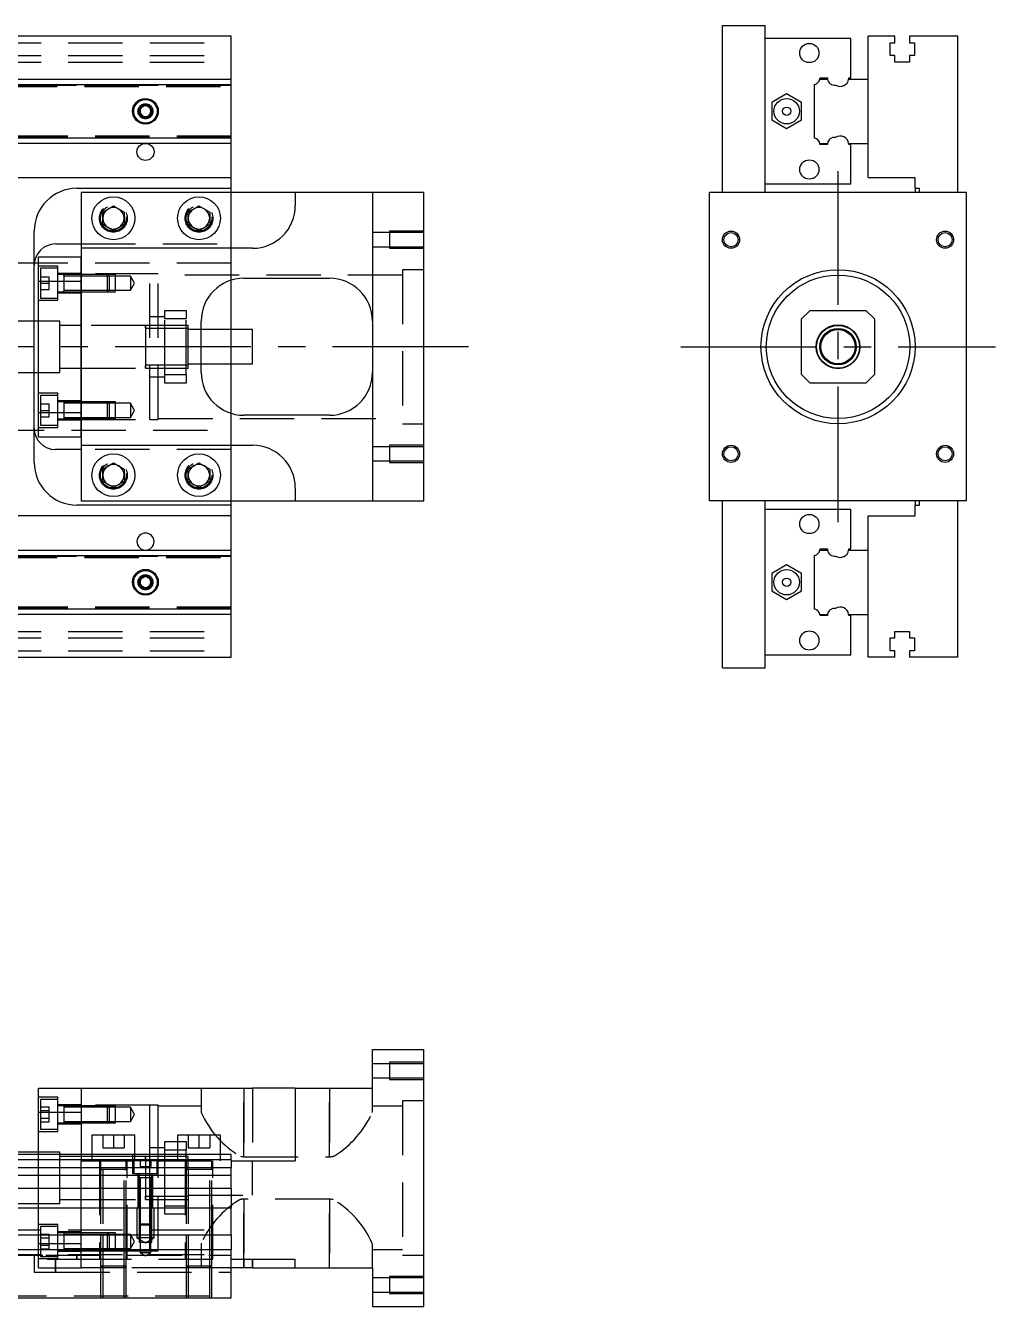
# Model space of a CAD drawing. Extents: x -12 to 579, y -247 to 77.
# Drawn here: x 352 to 578.5, y -224.1 to 75 of the extents above; entities that cross this region are included whole.
import ezdxf

# ---------------------------------------------------------------- set-up
doc = ezdxf.new("R2010")
doc.units = 0
doc.linetypes.add('CENTER', pattern=[50.8, 31.75, -6.35, 6.35, -6.35])
doc.linetypes.add('DASHED', pattern=[19.05, 12.7, -6.35])
doc.layers.get('0').update_dxf_attribs({"linetype": 'CONTINUOUS'})
doc.layers.add('CENTER', color=1, linetype='CENTER')

msp = doc.modelspace()

# ---------------------------------------------------------------- linework, layer by layer
at = {"color": 7, "linetype": 'CONTINUOUS'}
for p, q in [((514.76, 75), (524.76, 75)), ((514.76, 36), (514.76, 75)), ((524.76, 36), (524.76, 75)), ((400, 72.5), (275, 72.5)), ((400, 62.5), (400, 72.5)), ((544.76, 72), (524.76, 72)), ((544.76, 62.8), (544.76, 72)), ((555.06, 72.5), (548.76, 72.5)), ((548.76, 62.5), (548.76, 72.5)), ((555.06, 71), (555.06, 72.5)), ((558.46, 72.5), (558.46, 71)), ((569.76, 72.5), (558.46, 72.5)), ((569.76, 36), (569.76, 72.5)), ((553.91, 71), (555.06, 71)), ((553.91, 68), (553.91, 71)), ((558.46, 71), (559.61, 71)), ((559.61, 71), (559.61, 68)), ((555.06, 68), (553.91, 68)), ((555.06, 66.5), (555.06, 68)), ((558.46, 66.5), (555.06, 66.5)), ((558.46, 68), (558.46, 66.5)), ((559.61, 68), (558.46, 68)), ((275, 62.5), (400, 62.5)), ((275, 61.25), (400, 61.25)), ((400, 61.25), (400, 62.5)), ((400, 48.75), (400, 61.25)), ((536.26, 48.75), (536.26, 61.25)), ((537.51, 62.5), (539.29, 62.5)), ((537.56, 62.8), (539.26, 62.8)), ((544.24, 62.5), (548.76, 62.5)), ((544.26, 62.8), (544.76, 62.8)), ((548.76, 47.5), (548.76, 62.5)), ((548.76, 47.5), (548.76, 62.5)), ((529.76, 59.04), (526.26, 57.02)), ((526.26, 57.02), (526.26, 52.98)), ((533.26, 57.02), (529.76, 59.04)), ((533.26, 52.98), (533.26, 57.02)), ((378.75, 55.72), (380, 56.44)), ((378.75, 54.28), (378.75, 55.72)), ((380, 53.56), (378.75, 54.28)), ((380, 56.44), (381.25, 55.72)), ((381.25, 54.28), (380, 53.56)), ((381.25, 55.72), (381.25, 54.28)), ((526.26, 52.98), (529.76, 50.96)), ((529.76, 50.96), (533.26, 52.98)), ((400, 48.75), (275, 48.75)), ((400, 47.5), (400, 48.75)), ((400, 47.5), (275, 47.5)), ((400, 39.5), (400, 47.5)), ((537.51, 47.5), (539.29, 47.5)), ((539.26, 47.2), (537.56, 47.2)), ((544.24, 47.5), (548.76, 47.5)), ((544.76, 47.2), (544.26, 47.2)), ((544.76, 38), (544.76, 47.2)), ((548.76, 39.5), (548.76, 47.5)), ((326.71, 39.5), (400, 39.5)), ((400, 37), (400, 39.5)), ((548.76, 39.5), (559.76, 39.5)), ((559.76, 37), (559.76, 39.5)), ((364, 37), (400, 37)), ((365, 36), (365, 23)), ((415, 36), (365, 36)), ((400, 36), (400, 37)), ((415, 36), (415, 33)), ((433, 36), (415, 36)), ((433, 36), (433, -36)), ((445, 36), (433, 36)), ((445, -36), (445, 36)), ((511.76, -36), (511.76, 36)), ((571.76, 36), (511.76, 36)), ((544.76, 38), (524.76, 38)), ((559.76, 37), (560.76, 37)), ((559.76, 37), (559.76, 36)), ((560.76, 36), (560.76, 37)), ((571.76, -36), (571.76, 36)), ((370, 31.44), (372.5, 32.89)), ((370, 28.56), (370, 31.44)), ((372.5, 32.89), (375, 31.44)), ((375, 31.44), (375, 28.56)), ((390, 31.44), (392.5, 32.89)), ((390, 28.56), (390, 31.44)), ((392.5, 32.89), (395, 31.44)), ((395, 31.44), (395, 28.56)), ((354, 6), (354, 27)), ((372.5, 27.11), (370, 28.56)), ((375, 28.56), (372.5, 27.11)), ((392.5, 27.11), (390, 28.56)), ((395, 28.56), (392.5, 27.11)), ((359, 24), (365, 24)), ((355, 15.33), (355, 21)), ((355, 21), (365, 21)), ((365, 23), (365, 15.33)), ((405, 23), (365, 23)), ((355, 15.33), (365, 15.33)), ((355, -15.33), (355, 15.33)), ((365, -15.33), (365, 15.33)), ((365, 15.33), (365, -15.33)), ((400, 4), (400, 15.54)), ((403, 16), (423, 16)), ((355, 6), (350, 6)), ((393, -6), (393, 6)), ((535.26, 8.5), (533.26, 6.5)), ((533.26, -6.5), (533.26, 6.5)), ((535.26, 8.5), (548.26, 8.5)), ((550.26, 6.5), (548.26, 8.5)), ((550.26, 6.5), (550.26, -6.5)), ((405, 4), (393, 4)), ((405, 0), (405, 4)), ((405, -4), (405, 0)), ((393, -4), (405, -4)), ((400, -15.54), (400, -4)), ((350, -6), (355, -6)), ((354, -27), (354, -6)), ((533.26, -6.5), (535.26, -8.5)), ((548.26, -8.5), (535.26, -8.5)), ((548.26, -8.5), (550.26, -6.5)), ((355, -15.33), (365, -15.33)), ((355, -21), (355, -15.33)), ((365, -15.33), (365, -23)), ((423, -16), (403, -16)), ((540.26, -16.5), (540.26, -16.5)), ((355, -21), (365, -21)), ((365, -23), (405, -23)), ((365, -23), (365, -36)), ((365, -24), (359, -24)), ((370, -28.56), (372.5, -27.11)), ((370, -31.44), (370, -28.56)), ((372.5, -27.11), (375, -28.56)), ((375, -28.56), (375, -31.44)), ((390, -28.56), (392.5, -27.11)), ((390, -31.44), (390, -28.56)), ((392.5, -27.11), (395, -28.56)), ((395, -28.56), (395, -31.44)), ((372.5, -32.89), (370, -31.44)), ((375, -31.44), (372.5, -32.89)), ((392.5, -32.89), (390, -31.44)), ((395, -31.44), (392.5, -32.89)), ((415, -33), (415, -36)), ((400, -37), (364, -37)), ((365, -36), (415, -36)), ((400, -37), (400, -36)), ((400, -39.5), (400, -37)), ((415, -36), (433, -36)), ((433, -36), (445, -36)), ((571.76, -36), (511.76, -36)), ((514.76, -75), (514.76, -36)), ((524.76, -75), (524.76, -36)), ((544.76, -38), (524.76, -38)), ((544.76, -47.2), (544.76, -38)), ((559.76, -36), (559.76, -37)), ((559.76, -39.5), (559.76, -37)), ((559.76, -37), (560.76, -37)), ((560.76, -37), (560.76, -36)), ((569.76, -72.5), (569.76, -36)), ((400, -39.5), (326.71, -39.5)), ((400, -47.5), (400, -39.5)), ((548.76, -39.5), (559.76, -39.5)), ((548.76, -47.5), (548.76, -39.5)), ((275, -47.5), (400, -47.5)), ((400, -48.75), (400, -47.5)), ((537.51, -47.5), (539.29, -47.5)), ((537.56, -47.2), (539.26, -47.2)), ((544.24, -47.5), (548.76, -47.5)), ((544.26, -47.2), (544.76, -47.2)), ((548.76, -62.5), (548.76, -47.5)), ((548.76, -62.5), (548.76, -47.5)), ((275, -48.75), (400, -48.75)), ((400, -61.25), (400, -48.75)), ((536.26, -61.25), (536.26, -48.75)), ((378.75, -54.28), (380, -53.56)), ((380, -53.56), (381.25, -54.28)), ((529.76, -50.96), (526.26, -52.98)), ((526.26, -52.98), (526.26, -57.02)), ((533.26, -52.98), (529.76, -50.96)), ((533.26, -57.02), (533.26, -52.98)), ((378.75, -55.72), (378.75, -54.28)), ((380, -56.44), (378.75, -55.72)), ((381.25, -55.72), (380, -56.44)), ((381.25, -54.28), (381.25, -55.72)), ((526.26, -57.02), (529.76, -59.04)), ((529.76, -59.04), (533.26, -57.02)), ((400, -61.25), (275, -61.25)), ((400, -62.5), (275, -62.5)), ((400, -62.5), (400, -61.25)), ((400, -72.5), (400, -62.5)), ((537.51, -62.5), (539.29, -62.5)), ((539.26, -62.8), (537.56, -62.8)), ((544.24, -62.5), (548.76, -62.5)), ((544.76, -62.8), (544.26, -62.8)), ((544.76, -72), (544.76, -62.8)), ((548.76, -72.5), (548.76, -62.5)), ((553.91, -68), (555.06, -68)), ((553.91, -71), (553.91, -68)), ((555.06, -66.5), (558.46, -66.5)), ((555.06, -68), (555.06, -66.5)), ((558.46, -66.5), (558.46, -68)), ((558.46, -68), (559.61, -68)), ((559.61, -68), (559.61, -71)), ((555.06, -71), (553.91, -71)), ((555.06, -72.5), (555.06, -71)), ((558.46, -71), (558.46, -72.5)), ((559.61, -71), (558.46, -71)), ((275, -72.5), (400, -72.5)), ((544.76, -72), (524.76, -72)), ((555.06, -72.5), (548.76, -72.5)), ((569.76, -72.5), (558.46, -72.5)), ((514.76, -75), (524.76, -75)), ((433, -173.12), (433, -164.12)), ((433, -164.12), (445, -164.12)), ((445, -224.12), (445, -164.12)), ((355, -178.79), (355, -173.12)), ((355, -173.12), (365, -173.12)), ((365, -173.12), (365, -188.62)), ((365, -173.12), (405, -173.12)), ((415, -173.12), (405, -173.12)), ((415, -173.12), (415, -190.12)), ((415, -173.12), (433, -173.12)), ((355, -178.79), (365, -178.79)), ((355, -188.62), (355, -178.79)), ((377.5, -184.12), (367.5, -184.12)), ((367.5, -184.12), (367.5, -188.62)), ((377.5, -188.62), (377.5, -184.12)), ((397.5, -184.12), (387.5, -184.12)), ((387.5, -184.12), (387.5, -188.62)), ((397.5, -188.62), (397.5, -184.12)), ((355, -188.12), (350, -188.12)), ((400, -188.62), (270.5, -188.62)), ((400, -189.87), (270.5, -189.87)), ((381, -189.87), (380, -189.87)), ((384.5, -189.87), (381, -189.87)), ((387.5, -189.87), (384.5, -189.87)), ((389.5, -189.87), (387.5, -189.87)), ((390, -189.87), (389.5, -189.87)), ((400, -189.87), (400, -188.62)), ((400, -189.87), (400, -191.65)), ((400, -190.12), (415, -190.12)), ((270.5, -191.65), (400, -191.65)), ((400, -193.54), (270.5, -193.54)), ((400, -193.54), (400, -191.65)), ((400, -196.6), (400, -193.54)), ((400, -196.6), (270.5, -196.6)), ((400, -196.6), (400, -201.12)), ((0, -201.12), (400, -201.12)), ((400, -207.42), (400, -201.12)), ((0, -207.42), (400, -207.42)), ((400, -207.42), (400, -210.82)), ((0, -210.82), (400, -210.82)), ((400, -222.12), (400, -210.82)), ((400, -213.12), (415, -213.12)), ((405, -215.12), (400, -215.12)), ((405, -215.12), (405, -213.12)), ((405, -215.12), (415, -215.12)), ((415, -215.12), (415, -213.12)), ((415, -215.12), (433, -215.12)), ((433, -215.12), (433, -224.12)), ((0, -222.12), (400, -222.12)), ((433, -224.12), (445, -224.12))]:
    msp.add_line(p, q, dxfattribs=at)
at = {"color": 3, "linetype": 'DASHED'}
for p, q in [((0, 71), (400, 71)), ((0, 68), (400, 68)), ((0, 66.5), (400, 66.5)), ((270.5, 61.1), (400, 61.1)), ((270.5, 60.8), (400, 60.8)), ((275, 61.11), (400, 61.11)), ((378.5, 55), (378.52, 55.25)), ((400, 49.2), (270.5, 49.2)), ((400, 48.9), (270.5, 48.9)), ((400, 48.89), (275, 48.89)), ((400, 24), (400, 36)), ((375.48, 30.36), (375.5, 30)), ((395.48, 30.36), (395.5, 30)), ((437, 27), (437, 23)), ((445, 27), (437, 27)), ((365, 24), (400, 24)), ((400, 23), (400, 24)), ((437, 26.65), (433, 26.65)), ((445, 26.65), (437, 26.65)), ((365, 15.33), (365, 21)), ((400, 15.54), (400, 23)), ((433, 23.35), (437, 23.35)), ((437, 23.35), (445, 23.35)), ((437, 23), (445, 23)), ((400, 19.5), (76.9, 19.5)), ((359.5, 18.85), (355, 18.85)), ((355.5, 18.35), (355.5, 11.35)), ((359.5, 18.35), (355.5, 18.35)), ((359.5, 10.85), (359.5, 18.85)), ((440, 18), (440, -18)), ((445, 18), (440, 18)), ((355.5, 16.35), (357.5, 16.35)), ((357.5, 14.85), (357.5, 16.35)), ((365, 17.1), (359.5, 17.1)), ((360.9, 16.85), (359.5, 16.85)), ((360.9, 16.85), (360.89, 16.85)), ((360.9, 16.85), (360.9, 16.63)), ((360.9, 16.63), (360.9, 16.85)), ((365, 16.85), (360.9, 16.85)), ((360.91, 16.85), (360.9, 16.85)), ((360.9, 16.63), (360.9, 13.07)), ((365, 16.5), (360.9, 16.5)), ((381, 17), (365, 17)), ((371.15, 16.85), (365, 16.85)), ((371.15, 16.85), (365, 16.85)), ((371.5, 16.5), (365, 16.5)), ((371.15, 12.85), (371.15, 16.85)), ((373, 16.85), (371.15, 16.85)), ((371.5, 16.5), (371.15, 16.85)), ((371.5, 16.5), (371.5, 13.2)), ((373, 16.5), (371.5, 16.5)), ((373, 12.85), (373, 16.85)), ((376.5, 16.5), (373, 16.5)), ((376.5, 16.5), (376.5, 13.2)), ((377.45, 14.85), (376.5, 16.5)), ((381, -17), (381, 17)), ((383, 17), (381, 17)), ((383, -17), (383, 17)), ((440, 16.75), (383, 16.75)), ((400, 15.54), (400, 15.54)), ((355.5, 14.85), (357.5, 14.85)), ((355.5, 13.35), (357.5, 13.35)), ((357.5, 13.35), (357.5, 14.85)), ((359.5, 12.85), (360.9, 12.85)), ((359.5, 12.6), (365, 12.6)), ((360.89, 12.85), (360.9, 12.85)), ((360.9, 13.2), (365, 13.2)), ((360.9, 13.07), (360.9, 12.85)), ((360.9, 12.85), (360.9, 13.07)), ((360.9, 12.85), (365, 12.85)), ((360.9, 12.85), (360.91, 12.85)), ((365, 13.2), (371.5, 13.2)), ((365, 12.85), (371.15, 12.85)), ((365, 12.85), (371.15, 12.85)), ((371.15, 12.85), (371.5, 13.2)), ((371.15, 12.85), (373, 12.85)), ((371.5, 13.2), (373, 13.2)), ((373, 13.2), (376.5, 13.2)), ((376.5, 13.2), (377.45, 14.85)), ((355, 10.85), (359.5, 10.85)), ((355.5, 11.35), (359.5, 11.35)), ((354, -6), (354, 6)), ((360, 6), (355, 6)), ((360, 0), (360, 6)), ((384.5, 7), (381, 7)), ((384.5, 8.5), (389.5, 8.5)), ((384.5, 6.5), (384.5, 8.5)), ((384.5, -6.5), (384.5, 6.5)), ((389.5, 6.5), (384.5, 6.5)), ((389.5, 8.5), (389.5, 6.5)), ((389.5, -6.5), (389.5, 6.5)), ((365, 5), (360, 5)), ((380.01, 5), (365, 5)), ((380, 4.44), (380, 5)), ((380, 5), (380, 4.44)), ((389.5, 5), (380, 5)), ((380, 4.44), (380, -4.44)), ((389.5, 4.25), (380, 4.25)), ((390, 5), (389.5, 5)), ((390, 4.25), (389.5, 4.25)), ((390, 0), (390, 5)), ((393, 4), (390, 4)), ((400, -4), (400, 4)), ((360, -6), (360, 0)), ((390, -5), (390, 0)), ((360, -5), (365, -5)), ((365, -5), (380.01, -5)), ((380, -4.25), (389.5, -4.25)), ((380, -5), (380, -4.44)), ((380, -4.44), (380, -5)), ((380, -5), (380, -5)), ((380, -5), (389.5, -5)), ((389.5, -4.25), (390, -4.25)), ((389.5, -5), (390, -5)), ((390, -4), (393, -4)), ((355, -6), (360, -6)), ((381, -7), (384.5, -7)), ((384.5, -6.5), (389.5, -6.5)), ((384.5, -8.5), (384.5, -6.5)), ((389.5, -8.5), (384.5, -8.5)), ((389.5, -6.5), (389.5, -8.5)), ((359.5, -10.85), (355, -10.85)), ((355.5, -11.35), (355.5, -18.35)), ((359.5, -11.35), (355.5, -11.35)), ((359.5, -18.85), (359.5, -10.85)), ((355.5, -13.35), (357.5, -13.35)), ((355.5, -14.85), (357.5, -14.85)), ((357.5, -14.85), (357.5, -13.35)), ((357.5, -16.35), (357.5, -14.85)), ((365, -12.6), (359.5, -12.6)), ((360.9, -12.85), (359.5, -12.85)), ((360.9, -12.85), (360.89, -12.85)), ((360.9, -12.85), (360.9, -13.07)), ((360.91, -12.85), (360.9, -12.85)), ((365, -12.85), (360.9, -12.85)), ((360.9, -13.07), (360.9, -16.63)), ((365, -13.2), (360.9, -13.2)), ((371.15, -12.85), (365, -12.85)), ((371.15, -12.85), (365, -12.85)), ((371.5, -13.2), (365, -13.2)), ((371.15, -16.85), (371.15, -12.85)), ((373, -12.85), (371.15, -12.85)), ((371.5, -13.2), (371.15, -12.85)), ((371.5, -13.2), (371.5, -16.5)), ((373, -13.2), (371.5, -13.2)), ((373, -16.85), (373, -12.85)), ((376.5, -13.2), (373, -13.2)), ((376.5, -13.2), (376.5, -16.5)), ((377.45, -14.85), (376.5, -13.2)), ((376.5, -16.5), (377.45, -14.85)), ((355.5, -16.35), (357.5, -16.35)), ((359.5, -16.85), (360.9, -16.85)), ((359.5, -17.1), (365, -17.1)), ((360.89, -16.85), (360.9, -16.85)), ((360.9, -16.5), (365, -16.5)), ((360.9, -16.63), (360.9, -16.85)), ((360.9, -16.85), (360.91, -16.85)), ((360.9, -16.85), (365, -16.85)), ((365, -21), (365, -15.33)), ((365, -16.5), (371.5, -16.5)), ((365, -16.85), (371.15, -16.85)), ((365, -16.85), (371.15, -16.85)), ((365, -17), (381, -17)), ((371.15, -16.85), (371.5, -16.5)), ((371.15, -16.85), (373, -16.85)), ((371.5, -16.5), (373, -16.5)), ((373, -16.5), (376.5, -16.5)), ((381, -17), (383, -17)), ((383, -16.75), (440, -16.75)), ((400, -23), (400, -15.54)), ((400, -15.54), (400, -15.54)), ((76.97, -19.5), (400, -19.5)), ((355, -18.85), (359.5, -18.85)), ((355.5, -18.35), (359.5, -18.35)), ((440, -18), (445, -18)), ((400, -24), (400, -23)), ((437, -23.35), (433, -23.35)), ((437, -23), (437, -27)), ((445, -23), (437, -23)), ((445, -23.35), (437, -23.35)), ((400, -24), (365, -24)), ((400, -36), (400, -24)), ((433, -26.65), (437, -26.65)), ((437, -26.65), (445, -26.65)), ((375.48, -29.64), (375.5, -30)), ((389.5, -30), (389.52, -29.65)), ((437, -27), (445, -27)), ((270.5, -48.9), (400, -48.9)), ((270.5, -49.2), (400, -49.2)), ((275, -48.89), (400, -48.89)), ((381.48, -54.74), (381.5, -55)), ((400, -60.8), (270.5, -60.8)), ((400, -61.1), (270.5, -61.1)), ((400, -61.11), (275, -61.11)), ((0, -66.5), (400, -66.5)), ((0, -68), (400, -68)), ((0, -71), (400, -71)), ((437, -167.47), (433, -167.47)), ((437, -167.12), (437, -171.12)), ((445, -167.12), (437, -167.12)), ((445, -167.47), (437, -167.47)), ((393, -173.12), (393, -178.48)), ((403, -189.16), (403, -173.12)), ((403, -173.12), (403, -189.16)), ((405, -173.12), (405, -190.12)), ((423, -173.12), (423, -189.16)), ((423, -189.16), (423, -173.12)), ((433, -170.77), (437, -170.77)), ((433, -178.48), (433, -173.12)), ((437, -170.77), (445, -170.77)), ((437, -171.12), (445, -171.12)), ((359.5, -175.27), (355, -175.27)), ((355.5, -175.77), (355.5, -179.27)), ((359.5, -175.77), (355.5, -175.77)), ((359.5, -183.27), (359.5, -175.27)), ((440, -176.12), (440, -212.12)), ((445, -176.12), (440, -176.12)), ((355.5, -177.54), (357.5, -177.54)), ((355.5, -178.4), (357.5, -178.4)), ((355.5, -179.27), (355.5, -182.77)), ((357.5, -178.4), (357.5, -177.54)), ((357.5, -180.14), (357.5, -178.4)), ((365, -177.02), (359.5, -177.02)), ((360.9, -177.27), (359.5, -177.27)), ((360.9, -177.27), (360.89, -177.27)), ((360.9, -177.27), (360.9, -177.86)), ((360.9, -177.27), (360.9, -177.49)), ((360.91, -177.27), (360.9, -177.27)), ((365, -177.27), (360.9, -177.27)), ((360.9, -177.49), (360.9, -177.86)), ((365, -177.62), (360.9, -177.62)), ((360.9, -177.86), (360.9, -179.27)), ((360.9, -179.13), (360.9, -179.41)), ((360.9, -179.27), (360.9, -180.69)), ((381, -177.12), (365, -177.12)), ((371.15, -177.27), (365, -177.27)), ((371.15, -177.27), (365, -177.27)), ((371.5, -177.62), (365, -177.62)), ((371.15, -179.27), (371.15, -177.27)), ((373, -177.27), (371.15, -177.27)), ((371.5, -177.62), (371.15, -177.27)), ((371.15, -181.27), (371.15, -179.27)), ((371.5, -177.62), (371.5, -179.27)), ((373, -177.62), (371.5, -177.62)), ((371.5, -179.27), (371.5, -180.92)), ((373, -181.27), (373, -177.27)), ((376.5, -177.62), (373, -177.62)), ((376.5, -177.62), (376.5, -180.92)), ((377.45, -179.27), (376.5, -177.62)), ((376.5, -180.92), (377.45, -179.27)), ((381, -188.62), (381, -177.12)), ((383, -177.12), (381, -177.12)), ((383, -188.62), (383, -177.12)), ((393, -177.37), (383, -177.37)), ((393, -178.48), (393.04, -178.83)), ((432.96, -178.85), (433, -178.48)), ((440, -177.37), (433, -177.37)), ((355.5, -180.14), (357.5, -180.14)), ((355.5, -181), (357.5, -181)), ((357.5, -181), (357.5, -180.14)), ((359.5, -181.27), (360.9, -181.27)), ((359.5, -181.52), (365, -181.52)), ((360.89, -181.27), (360.9, -181.27)), ((360.9, -180.69), (360.9, -181.27)), ((360.9, -180.69), (360.9, -181.05)), ((360.9, -180.92), (365, -180.92)), ((360.9, -181.05), (360.9, -181.27)), ((360.9, -181.27), (360.91, -181.27)), ((360.9, -181.27), (365, -181.27)), ((365, -180.92), (371.5, -180.92)), ((365, -181.27), (371.15, -181.27)), ((365, -181.27), (371.15, -181.27)), ((371.15, -181.27), (371.5, -180.92)), ((371.15, -181.27), (373, -181.27)), ((371.5, -180.92), (373, -180.92)), ((373, -180.92), (376.5, -180.92)), ((355, -183.27), (359.5, -183.27)), ((355.5, -182.77), (359.5, -182.77)), ((370, -184.12), (370, -187.12)), ((372.5, -184.12), (372.5, -187.12)), ((375, -184.12), (375, -187.12)), ((390, -184.12), (390, -187.12)), ((392.5, -184.12), (392.5, -187.12)), ((395, -184.12), (395, -187.12)), ((360, -188.12), (355, -188.12)), ((360, -188.62), (360, -188.12)), ((370, -187.12), (372.5, -187.12)), ((372.5, -187.12), (375, -187.12)), ((384.5, -187.12), (381, -187.12)), ((384.5, -185.62), (387.5, -185.62)), ((384.5, -187.62), (384.5, -185.62)), ((387.5, -187.62), (384.5, -187.62)), ((384.5, -188.62), (384.5, -187.62)), ((387.5, -185.62), (389.5, -185.62)), ((389.5, -187.62), (387.5, -187.62)), ((389.5, -185.62), (389.5, -187.62)), ((389.5, -188.62), (389.5, -187.62)), ((390, -187.12), (392.5, -187.12)), ((392.5, -187.12), (395, -187.12)), ((355, -201.12), (355, -188.62)), ((360, -194.12), (360, -188.62)), ((365, -189.12), (360, -189.12)), ((365, -188.62), (365, -190.12)), ((367.5, -189.12), (365, -189.12)), ((365, -201.12), (365, -190.12)), ((365, -190.12), (377.25, -190.12)), ((367.5, -188.62), (367.5, -190.12)), ((377.5, -189.12), (367.5, -189.12)), ((369.25, -190.12), (369.25, -213.12)), ((369.5, -190.12), (369.5, -192.12)), ((375.5, -192.12), (375.5, -190.12)), ((375.75, -213.12), (375.75, -190.12)), ((377, -188.62), (377, -193.12)), ((382.75, -190.12), (377.25, -190.12)), ((377.25, -190.12), (377.25, -193.12)), ((377.5, -190.12), (377.5, -188.62)), ((380.01, -189.12), (377.5, -189.12)), ((378.75, -190.12), (378.75, -191.42)), ((378.75, -191.42), (380, -191.42)), ((380, -189.12), (380, -189.68)), ((380, -189.68), (380, -189.12)), ((381, -189.12), (380, -189.12)), ((380, -189.68), (380, -190.02)), ((380, -190.12), (380, -191.42)), ((380, -191.42), (381.25, -191.42)), ((381, -190.12), (381, -188.62)), ((384.5, -189.12), (381, -189.12)), ((381, -193.12), (381, -190.12)), ((381.25, -190.12), (381.25, -191.42)), ((382.75, -190.12), (400, -190.12)), ((382.75, -193.12), (382.75, -190.12)), ((383, -193.12), (383, -188.62)), ((384.5, -190.12), (384.5, -188.62)), ((387.5, -189.12), (384.5, -189.12)), ((384.5, -200.62), (384.5, -190.12)), ((387.5, -188.62), (387.5, -190.12)), ((389.5, -189.12), (387.5, -189.12)), ((389.25, -190.12), (389.25, -213.12)), ((389.5, -190.12), (389.5, -188.62)), ((390, -189.12), (389.5, -189.12)), ((389.5, -190.12), (389.5, -192.12)), ((390, -190.12), (390, -189.12)), ((390, -192.12), (390, -190.12)), ((395.5, -192.12), (395.5, -190.12)), ((395.75, -213.12), (395.75, -190.12)), ((397.5, -190.12), (397.5, -188.62)), ((402.17, -189.05), (402.44, -189.11)), ((402.44, -189.11), (402.72, -189.15)), ((402.72, -189.15), (403, -189.16)), ((403, -189.16), (423, -189.16)), ((405, -198.12), (405, -190.12)), ((360, -200.12), (360, -194.12)), ((369.5, -192.12), (369.85, -192.12)), ((369.85, -192.12), (369.5, -192.12)), ((369.5, -192.12), (369.5, -192.12)), ((369.5, -192.12), (369.5, -207.42)), ((369.5, -192.12), (369.5, -192.12)), ((375.15, -192.12), (369.85, -192.12)), ((370, -192.12), (370, -207.42)), ((375, -207.42), (375, -192.12)), ((375.15, -192.12), (375.5, -192.12)), ((375.5, -192.12), (375.15, -192.12)), ((375.5, -207.42), (375.5, -192.12)), ((375.5, -192.12), (375.5, -192.12)), ((375.5, -192.12), (375.5, -192.12)), ((377, -193.12), (383, -193.12)), ((378.25, -193.12), (378.25, -201.12)), ((378.5, -193.12), (378.5, -194.12)), ((378.5, -194.11), (378.5, -194.12)), ((378.62, -194.12), (378.5, -194.12)), ((378.5, -194.12), (378.5, -201.12)), ((378.5, -194.12), (378.5, -194.12)), ((380, -194.12), (378.62, -194.12)), ((378.75, -194.12), (378.75, -201.12)), ((380, -191.52), (380, -193.12)), ((380, -193.12), (380, -193.92)), ((380, -193.92), (380, -194.12)), ((381.38, -194.12), (380, -194.12)), ((380, -194.12), (380, -198.56)), ((381, -194.12), (381, -193.12)), ((381, -205.12), (381, -194.12)), ((381.25, -201.12), (381.25, -194.12)), ((381.5, -194.12), (381.38, -194.12)), ((381.5, -194.12), (381.5, -193.12)), ((381.5, -194.12), (381.5, -194.11)), ((381.5, -201.12), (381.5, -194.12)), ((381.5, -194.12), (381.5, -194.12)), ((381.75, -201.12), (381.75, -193.12)), ((383, -194.12), (383, -193.12)), ((383, -211.12), (383, -194.12)), ((389.5, -192.12), (389.85, -192.12)), ((395.5, -192.12), (389.5, -192.12)), ((389.5, -192.12), (389.5, -192.12)), ((389.5, -192.12), (389.5, -207.42)), ((389.5, -192.12), (389.5, -192.12)), ((390, -192.12), (390, -207.42)), ((395, -207.42), (395, -192.12)), ((395.5, -207.42), (395.5, -192.12)), ((395.5, -192.12), (395.5, -192.12)), ((395.5, -192.12), (395.5, -192.12)), ((350, -200.12), (355, -200.12)), ((355, -200.12), (360, -200.12)), ((360, -199.12), (365, -199.12)), ((365, -199.12), (380.01, -199.12)), ((380, -199.12), (380, -198.37)), ((380, -198.37), (390, -198.37)), ((380, -199.12), (380, -198.56)), ((380, -198.56), (380, -199.12)), ((380, -199.12), (389.5, -199.12)), ((380.01, -199.12), (389.5, -199.12)), ((389.5, -199.12), (390, -199.12)), ((390, -198.12), (405, -198.12)), ((423, -199.08), (403, -199.08)), ((403, -215.12), (403, -199.08)), ((403, -199.08), (403, -213.12)), ((423, -199.08), (423, -215.12)), ((423, -215.12), (423, -199.08)), ((423.28, -199.09), (423, -199.08)), ((423.56, -199.13), (423.28, -199.09)), ((423.83, -199.19), (423.56, -199.13)), ((355, -207.42), (355, -201.12)), ((365, -207.42), (365, -201.12)), ((378, -201.12), (378, -208.12)), ((378.5, -201.12), (378.5, -204.87)), ((378.5, -201.12), (378.5, -204.87)), ((378.75, -201.12), (378.75, -205.12)), ((381.25, -205.12), (381.25, -201.12)), ((381.5, -204.87), (381.5, -201.12)), ((381.5, -204.87), (381.5, -201.12)), ((382, -208.12), (382, -201.12)), ((384.5, -200.62), (389.5, -200.62)), ((384.5, -202.62), (384.5, -200.62)), ((389.5, -202.62), (384.5, -202.62)), ((0, -206.27), (400, -206.27)), ((359.5, -204.97), (355, -204.97)), ((355.5, -205.47), (355.5, -207.42)), ((359.5, -205.47), (355.5, -205.47)), ((359.5, -212.97), (359.5, -204.97)), ((378.5, -204.87), (381.5, -204.87)), ((378.5, -204.87), (378.5, -207.42)), ((378.5, -204.87), (378.75, -205.12)), ((381.25, -205.12), (378.75, -205.12)), ((378.75, -205.12), (378.75, -209.12)), ((381, -207.42), (381, -205.12)), ((381.25, -205.12), (381.5, -204.87)), ((381.25, -209.12), (381.25, -205.12)), ((381.5, -207.42), (381.5, -204.87)), ((355, -209.45), (355, -207.42)), ((355.5, -207.24), (357.5, -207.24)), ((355.5, -207.42), (355.5, -208.97)), ((355.5, -208.1), (357.5, -208.1)), ((355.5, -208.97), (355.5, -210.82)), ((357.5, -208.1), (357.5, -207.24)), ((357.5, -209.84), (357.5, -208.1)), ((365, -206.72), (359.5, -206.72)), ((360.9, -206.97), (359.5, -206.97)), ((360.9, -206.97), (360.89, -206.97)), ((360.9, -206.97), (360.9, -207.42)), ((360.9, -206.97), (360.9, -207.19)), ((365, -206.97), (360.9, -206.97)), ((360.91, -206.97), (360.9, -206.97)), ((360.9, -207.19), (360.9, -207.42)), ((365, -207.32), (360.9, -207.32)), ((360.9, -207.42), (360.9, -207.55)), ((360.9, -207.42), (360.9, -207.55)), ((360.9, -207.55), (360.9, -208.97)), ((360.9, -208.83), (360.9, -209.11)), ((360.9, -208.97), (360.9, -210.38)), ((369.5, -206.97), (365, -206.97)), ((369.5, -206.97), (365, -206.97)), ((369.5, -207.32), (365, -207.32)), ((365, -210.82), (365, -207.42)), ((370, -206.97), (369.5, -206.97)), ((370, -206.97), (369.5, -206.97)), ((370, -207.32), (369.5, -207.32)), ((369.5, -207.42), (369.5, -210.82)), ((371.15, -206.97), (370, -206.97)), ((371.15, -206.97), (370, -206.97)), ((371.5, -207.32), (370, -207.32)), ((370, -207.42), (370, -210.82)), ((371.15, -207.42), (371.15, -206.97)), ((373, -206.97), (371.15, -206.97)), ((371.5, -207.32), (371.15, -206.97)), ((371.15, -208.97), (371.15, -207.42)), ((371.15, -210.82), (371.15, -208.97)), ((371.5, -207.32), (371.5, -207.42)), ((373, -207.32), (371.5, -207.32)), ((371.5, -207.42), (371.5, -208.97)), ((371.5, -208.97), (371.5, -210.62)), ((373, -207.42), (373, -206.97)), ((376.5, -207.32), (373, -207.32)), ((373, -210.82), (373, -207.42)), ((375, -210.82), (375, -207.42)), ((375.5, -210.82), (375.5, -207.42)), ((376.5, -207.32), (376.5, -210.62)), ((377.45, -208.97), (376.5, -207.32)), ((376.5, -210.62), (377.45, -208.97)), ((382, -208.12), (378, -208.12)), ((378, -208.12), (380, -209.27)), ((378.5, -207.42), (378.5, -209.12)), ((378.5, -209.12), (381.5, -209.12)), ((378.75, -209.12), (378.75, -211.62)), ((380, -209.27), (382, -208.12)), ((381, -209.12), (381, -207.42)), ((381, -210.82), (381, -209.12)), ((381.25, -211.62), (381.25, -209.12)), ((381.5, -209.12), (381.5, -207.42)), ((389.5, -207.42), (389.5, -210.82)), ((390, -207.42), (390, -210.82)), ((395, -210.82), (395, -207.42)), ((395.5, -210.82), (395.5, -207.42)), ((0, -211.97), (400, -211.97)), ((343.29, -212.12), (356.71, -212.12)), ((354, -212.12), (354, -213.12)), ((355, -210.82), (355, -209.45)), ((355, -209.45), (365, -209.45)), ((355, -212.12), (355, -210.82)), ((355, -215.12), (355, -212.12)), ((355.5, -209.84), (357.5, -209.84)), ((355.5, -210.7), (357.5, -210.7)), ((355.5, -210.82), (355.5, -212.12)), ((355.5, -212.12), (355.5, -212.47)), ((356.71, -212.12), (400, -212.12)), ((357.5, -210.7), (357.5, -209.84)), ((359.5, -210.97), (360.9, -210.97)), ((359.5, -211.22), (365, -211.22)), ((360.89, -210.97), (360.9, -210.97)), ((360.9, -210.38), (360.9, -210.82)), ((360.9, -210.38), (360.9, -210.75)), ((360.9, -210.62), (365, -210.62)), ((360.9, -210.75), (360.9, -210.82)), ((360.9, -210.82), (360.9, -210.97)), ((360.9, -210.82), (360.9, -210.97)), ((360.9, -210.97), (365, -210.97)), ((360.9, -210.97), (360.91, -210.97)), ((364, -213.12), (364, -212.12)), ((364, -212.12), (364, -213.12)), ((365, -210.62), (369.5, -210.62)), ((365, -213.12), (365, -210.82)), ((365, -210.97), (369.5, -210.97)), ((365, -210.97), (369.5, -210.97)), ((365, -211.12), (369.5, -211.12)), ((369.5, -210.62), (370, -210.62)), ((369.5, -210.82), (369.5, -213.12)), ((369.5, -210.97), (370, -210.97)), ((369.5, -210.97), (370, -210.97)), ((369.5, -211.12), (370, -211.12)), ((370, -210.62), (371.5, -210.62)), ((370, -210.82), (370, -213.12)), ((370, -210.97), (371.15, -210.97)), ((370, -210.97), (371.15, -210.97)), ((370, -211.12), (375, -211.12)), ((371.15, -210.97), (371.15, -210.82)), ((371.15, -210.97), (371.3, -210.82)), ((371.15, -210.97), (373, -210.97)), ((371.3, -210.82), (371.5, -210.62)), ((371.5, -210.62), (373, -210.62)), ((373, -210.62), (376.5, -210.62)), ((373, -210.97), (373, -210.82)), ((375, -213.12), (375, -210.82)), ((375, -211.12), (375.5, -211.12)), ((375.5, -213.12), (375.5, -210.82)), ((375.5, -211.12), (381, -211.12)), ((381.25, -211.62), (378.75, -211.62)), ((378.75, -211.62), (380, -212.34)), ((380, -212.34), (381.25, -211.62)), ((381, -211.12), (381, -210.82)), ((381, -211.12), (383, -211.12)), ((383, -210.87), (393, -210.87)), ((389.5, -210.82), (389.5, -213.12)), ((390, -210.82), (390, -213.12)), ((393.04, -209.39), (393, -209.76)), ((393, -209.76), (393, -215.12)), ((395, -213.12), (395, -210.82)), ((395.5, -213.12), (395.5, -210.82)), ((433, -209.76), (432.96, -209.41)), ((433, -215.12), (433, -209.76)), ((433, -210.87), (440, -210.87)), ((440, -212.12), (445, -212.12)), ((354, -213.12), (354, -216.12)), ((355, -212.97), (359.5, -212.97)), ((355, -215.12), (365, -215.12)), ((355.5, -212.47), (359.5, -212.47)), ((357, -213.12), (364, -213.12)), ((359, -216.12), (359, -213.12)), ((359, -213.12), (359, -215.12)), ((359, -215.12), (359, -216.12)), ((364, -213.12), (400, -213.12)), ((365, -215.12), (365, -213.12)), ((369.5, -215.12), (365, -215.12)), ((369.5, -213.12), (369.5, -214.62)), ((369.5, -213.12), (369.5, -214.62)), ((369.5, -214.62), (375.5, -214.62)), ((369.5, -214.62), (369.5, -222.12)), ((369.5, -214.62), (370, -215.12)), ((370, -215.12), (369.5, -215.12)), ((370, -213.12), (370, -215.12)), ((375, -215.12), (370, -215.12)), ((370, -215.12), (370, -222.12)), ((375, -215.12), (375, -213.12)), ((375, -215.12), (375.5, -214.62)), ((375.5, -215.12), (375, -215.12)), ((375, -222.12), (375, -215.12)), ((375.5, -214.62), (375.5, -213.12)), ((375.5, -214.62), (375.5, -213.12)), ((375.5, -222.12), (375.5, -214.62)), ((389.5, -215.12), (375.5, -215.12)), ((389.5, -213.12), (389.5, -214.62)), ((389.5, -213.12), (389.5, -214.62)), ((389.5, -214.62), (395.5, -214.62)), ((389.5, -214.62), (389.5, -222.12)), ((389.5, -214.62), (390, -215.12)), ((390, -215.12), (389.5, -215.12)), ((390, -213.12), (390, -215.12)), ((395, -215.12), (390, -215.12)), ((390, -215.12), (390, -222.12)), ((395, -215.12), (395, -213.12)), ((395, -215.12), (395.5, -214.62)), ((395.5, -215.12), (395, -215.12)), ((395, -222.12), (395, -215.12)), ((395.5, -214.62), (395.5, -213.12)), ((395.5, -214.62), (395.5, -213.12)), ((395.5, -222.12), (395.5, -214.62)), ((400, -215.12), (395.5, -215.12)), ((403, -213.12), (403, -215.12)), ((405, -213.12), (405, -215.12)), ((354, -216.12), (359, -216.12)), ((359, -216.12), (400, -216.12)), ((437, -217.47), (433, -217.47)), ((437, -217.12), (437, -221.12)), ((445, -217.12), (437, -217.12)), ((445, -217.47), (437, -217.47)), ((433, -220.77), (437, -220.77)), ((437, -220.77), (445, -220.77)), ((437, -221.12), (445, -221.12)), ((77.5, -221.62), (400, -221.62))]:
    msp.add_line(p, q, dxfattribs=at)
at = {"color": 7, "linetype": 'CONTINUOUS'}
for centre, radius in [((535.06, 68.6), 2.25), ((380, 55), 3), ((380, 55), 2.75), ((529.76, 55), 2.97), ((529.76, 55), 0.97), ((380, 45.5), 2), ((535.06, 41.4), 2.25), ((372.5, 30), 5), ((392.5, 30), 5), ((516.76, 25), 1.65), ((566.76, 25), 1.65), ((541.76, 0), 18), ((541.76, 0), 16.75), ((541.76, 0), 5.12), ((541.76, 0), 5), ((541.76, 0), 4.25), ((541.76, 0), 4), ((516.76, -25), 1.65), ((566.76, -25), 1.65), ((372.5, -30), 5), ((392.5, -30), 5), ((535.06, -41.4), 2.25), ((380, -55), 3), ((380, -55), 2.75), ((529.76, -55), 2.97), ((529.76, -55), 0.97), ((535.06, -68.6), 2.25)]:
    msp.add_circle(centre, radius, dxfattribs=at)
at = {"color": 3, "linetype": 'DASHED'}
for centre, radius in [((380, 55), 1.75), ((380, 55), 1.5), ((372.5, 30), 3.25), ((372.5, 30), 3), ((392.5, 30), 3.25), ((392.5, 30), 3), ((372.5, -30), 3.25), ((392.5, -30), 3.25), ((372.5, -30), 3), ((392.5, -30), 3), ((380, -55), 1.75), ((380, -55), 1.5)]:
    msp.add_circle(centre, radius, dxfattribs=at)
at = {"color": 3, "linetype": 'CONTINUOUS'}
for centre in [(516.76, 25), (566.76, 25), (516.76, -25), (566.76, -25)]:
    msp.add_circle(centre, 2, dxfattribs=at)
at = {"color": 7, "linetype": 'CONTINUOUS'}
for centre, radius, start, end in [((535.86, 62.9), 1.7, 283.609, 346.391), ((535.86, 62.9), 1.7, 346.391, 356.6277), ((540.96, 62.8), 1.7, 180, 190.1642), ((540.96, 62.8), 1.7, 190.1642, 277.5402), ((542.26, 62.8), 2, 237.421, 351.3731), ((542.26, 62.8), 2, 351.3731, 0), ((380, 55), 1.25, 120, 180), ((380, 55), 1.25, 180, 240), ((380, 55), 1.25, 60, 120), ((380, 55), 1.25, 240, 300), ((380, 55), 1.25, 0, 60), ((380, 55), 1.25, 300, 0), ((535.86, 47.1), 1.7, 13.609, 76.391), ((540.96, 47.2), 1.7, 82.4598, 169.8358), ((542.26, 47.2), 2, 8.6269, 122.579), ((535.86, 47.1), 1.7, 3.3723, 13.609), ((540.96, 47.2), 1.7, 169.8358, 180), ((542.26, 47.2), 2, 0, 8.6269), ((364, 27), 10, 90, 180), ((405, 33), 10, 270, 0), ((372.5, 30), 2.5, 120, 180), ((372.5, 30), 2.5, 180, 240), ((372.5, 30), 2.5, 60, 120), ((372.5, 30), 2.5, 0, 60), ((372.5, 30), 2.5, 300, 0), ((392.5, 30), 2.5, 120, 180), ((392.5, 30), 2.5, 180, 240), ((392.5, 30), 2.5, 60, 120), ((392.5, 30), 2.5, 0, 60), ((392.5, 30), 2.5, 300, 0), ((372.5, 30), 2.5, 240, 300), ((392.5, 30), 2.5, 240, 300), ((359, 19), 5, 90, 180), ((403, 6), 10, 90, 180), ((423, 6), 10, 0, 90), ((403, -6), 10, 180, 270), ((423, -6), 10, 270, 0), ((359, -19), 5, 180, 270), ((405, -33), 10, 0, 90), ((364, -27), 10, 180, 270), ((372.5, -30), 2.5, 120, 180), ((372.5, -30), 2.5, 60, 120), ((372.5, -30), 2.5, 0, 60), ((392.5, -30), 2.5, 120, 180), ((392.5, -30), 2.5, 60, 120), ((392.5, -30), 2.5, 0, 60), ((372.5, -30), 2.5, 180, 240), ((372.5, -30), 2.5, 240, 300), ((372.5, -30), 2.5, 300, 0), ((392.5, -30), 2.5, 180, 240), ((392.5, -30), 2.5, 240, 300), ((392.5, -30), 2.5, 300, 0), ((380, -45.5), 2, 90, 270), ((380, -45.5), 2, 270, 90), ((535.86, -47.1), 1.7, 283.609, 346.391), ((535.86, -47.1), 1.7, 346.391, 356.6277), ((540.96, -47.2), 1.7, 180, 190.1642), ((540.96, -47.2), 1.7, 190.1642, 277.5402), ((542.26, -47.2), 2, 237.421, 351.3731), ((542.26, -47.2), 2, 351.3731, 0), ((380, -55), 1.25, 60, 120), ((380, -55), 1.25, 120, 180), ((380, -55), 1.25, 180, 240), ((380, -55), 1.25, 240, 300), ((380, -55), 1.25, 0, 60), ((380, -55), 1.25, 300, 0), ((535.86, -62.9), 1.7, 13.609, 76.391), ((535.86, -62.9), 1.7, 3.3723, 13.609), ((540.96, -62.8), 1.7, 169.8358, 180), ((540.96, -62.8), 1.7, 82.4598, 169.8358), ((542.26, -62.8), 2, 8.6269, 122.579), ((542.26, -62.8), 2, 0, 8.6269)]:
    msp.add_arc(centre, radius, start, end, dxfattribs=at)
at = {"color": 3, "linetype": 'DASHED'}
for centre, radius, start, end in [((413.23, -169.98), 22.05, 203.6765, 239.886), ((412.07, -169.52), 22.88, 301.8555, 335.955), ((422.98, -185.79), 3.38, 270.3519, 290.1534), ((413.93, -218.72), 22.88, 121.8555, 155.955), ((403.02, -202.45), 3.38, 90.3519, 110.1534), ((412.77, -218.26), 22.05, 23.6765, 59.886)]:
    msp.add_arc(centre, radius, start, end, dxfattribs=at)
at = {"layer": 'CENTER', "color": 1, "linetype": 'CENTER'}
for p, q in [((541.76, -41), (541.76, 41)), ((455.44, 0), (-11.8, 0)), ((505.01, 0), (578.51, 0))]:
    msp.add_line(p, q, dxfattribs=at)

doc.saveas('drawing.dxf')
